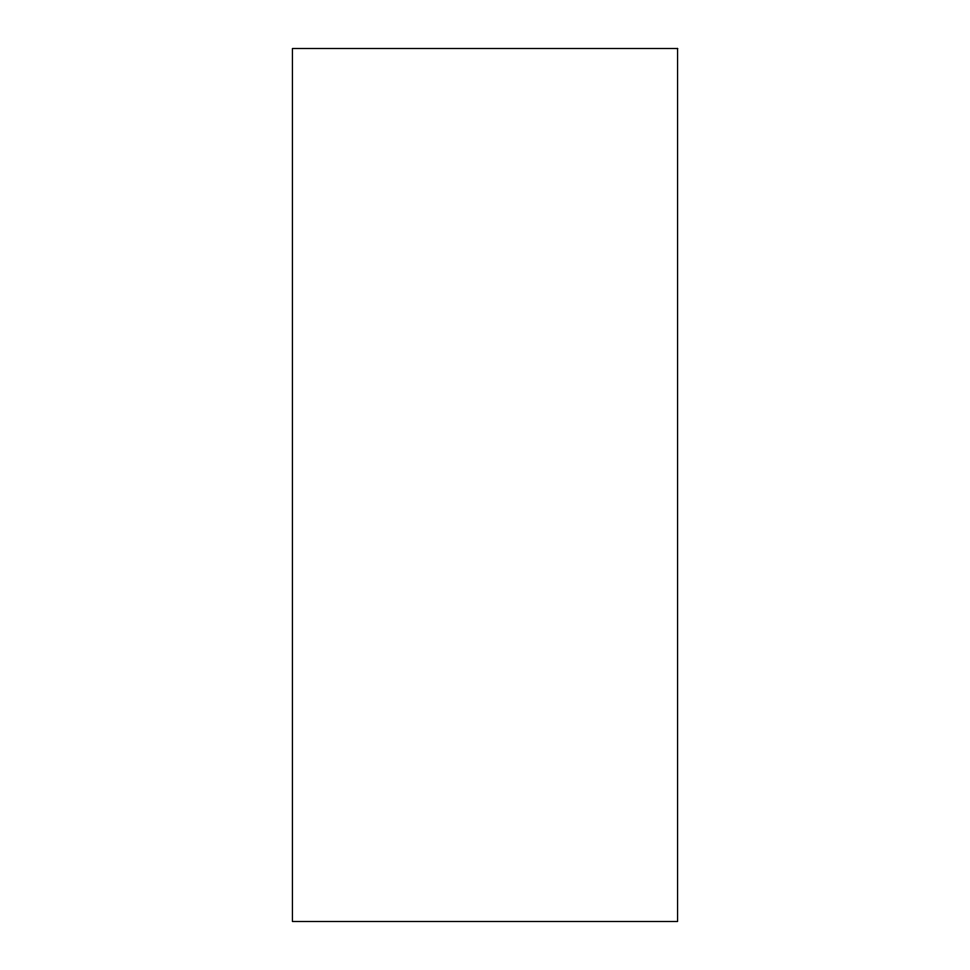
<?xml version="1.0" encoding="UTF-8"?>
<svg xmlns="http://www.w3.org/2000/svg" width="970" height="970" viewBox="0 0 970 970"><rect width="100%" height="100%" fill="white"/><g stroke="black" fill="none" stroke-linecap="round" stroke-linejoin="round"><path stroke-width="1.45" d="M677.569 48.5L292.431 48.5L292.431 921.5L677.569 921.5L677.569 48.5"/></g></svg>
